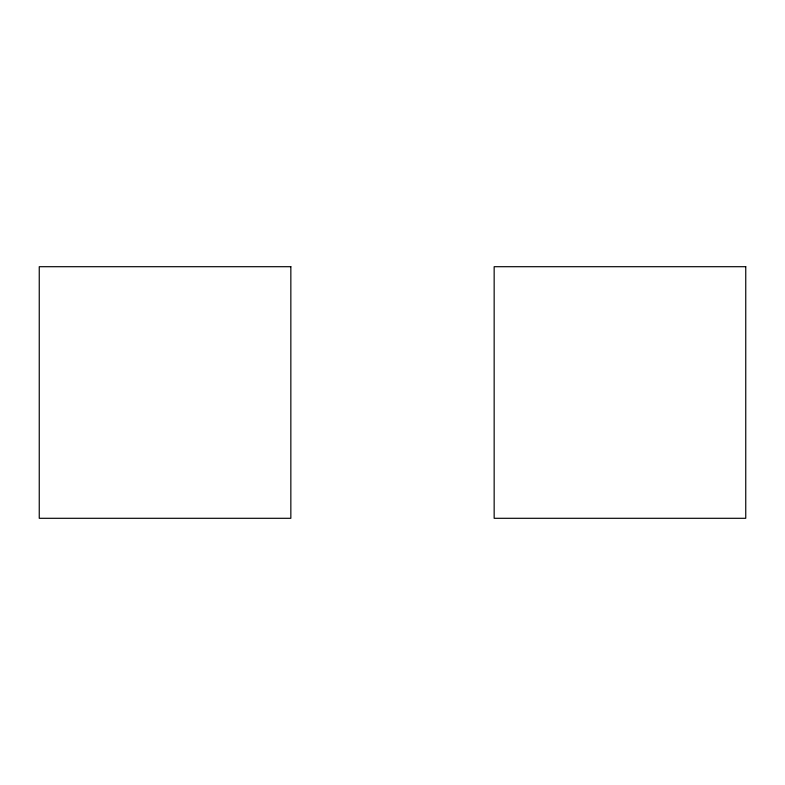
<?xml version="1.0" encoding="UTF-8"?>
<svg xmlns="http://www.w3.org/2000/svg" width="785" height="785" viewBox="0 0 785 785"><rect width="100%" height="100%" fill="white"/><g stroke="black" fill="none" stroke-linecap="round" stroke-linejoin="round"><path stroke-width="1.18" d="M290.842 266.704L39.25 266.704L39.25 518.296L290.842 518.296L290.842 266.704M745.75 266.704L494.158 266.704L494.158 518.296L745.75 518.296L745.75 266.704"/></g></svg>
